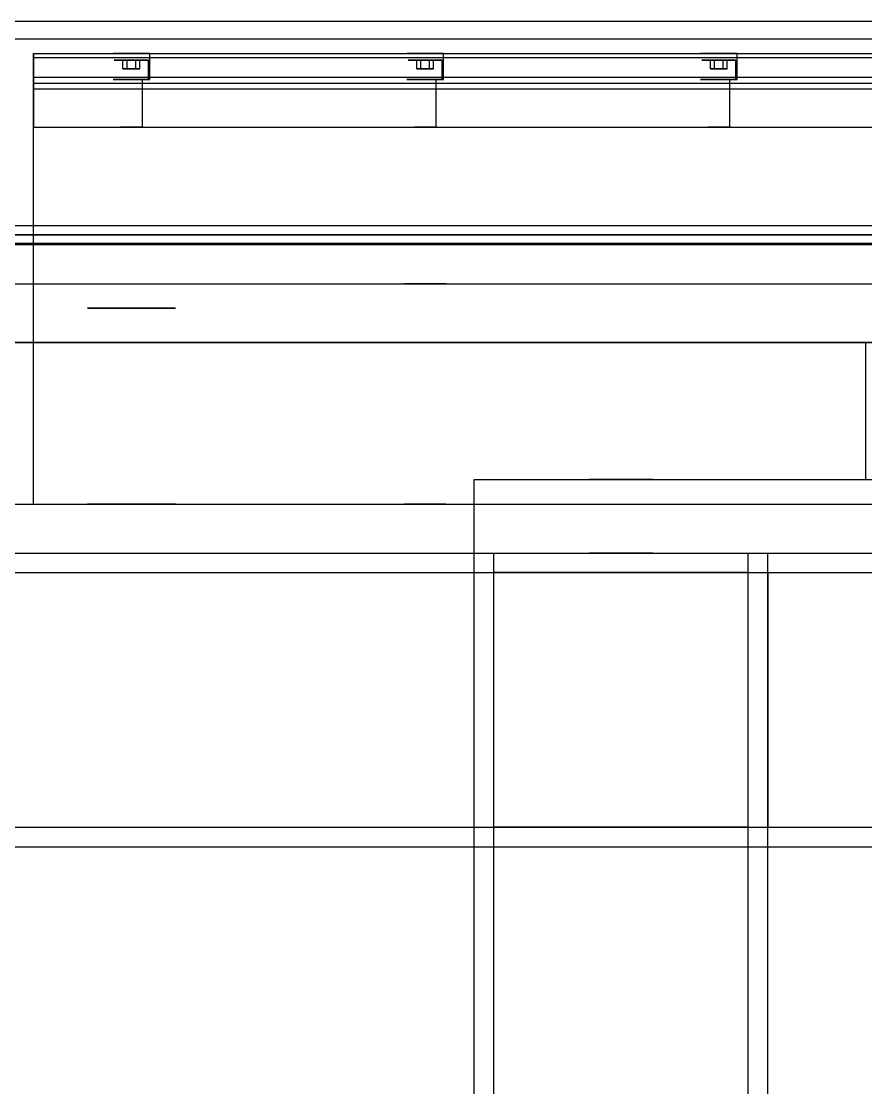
# Model space of a CAD drawing. Header units: millimetres. Extents: x -201 to 3037, y -406 to 3230.
# Drawn here: x 1977.5 to 2150, y 770.8 to 988.6 of the extents above; entities that cross this region are included whole.
import ezdxf

# ---------------------------------------------------------------- set-up
doc = ezdxf.new("R2010")
doc.units = ezdxf.units.MM
doc.layers.add('HIDDEN', color=8, linetype='Continuous')
doc.layers.add('VISIBLE', color=7, linetype='Continuous')

msp = doc.modelspace()

# ---------------------------------------------------------------- linework, layer by layer
at = {"layer": 'HIDDEN'}
for points in [[(1900, 988.6), (2480, 988.6)], [(1900, 985), (2480, 985)], [(1980, 981.2), (1980, 982)], [(1980, 982), (2440, 982)], [(1980, 977.2), (1980, 981.2)], [(1980, 981.2), (2440, 981.2)], [(2003.75, 982), (2003.66, 982), (2003.38, 982), (2002.93, 982), (2002.34, 982), (2001.63, 982), (2000.83, 982), (2000, 982), (1999.17, 982), (1998.37, 982), (1997.66, 982), (1997.07, 982), (1996.62, 982), (1996.34, 982), (1996.25, 982)], [(1996.25, 982), (1996.34, 982), (1996.62, 982), (1997.07, 982), (1997.66, 982), (1998.37, 982), (1999.17, 982), (2000, 982), (2000.83, 982), (2001.63, 982), (2002.34, 982), (2002.93, 982), (2003.38, 982), (2003.66, 982), (2003.75, 982)], [(2003.5, 980.7), (2003.41, 980.7), (2003.15, 980.7), (2002.74, 980.7), (2002.18, 980.7), (2001.52, 980.7), (2000.78, 980.7), (2000, 980.7), (1999.22, 980.7), (1998.48, 980.7), (1997.82, 980.7), (1997.26, 980.7), (1996.85, 980.7), (1996.59, 980.7), (1996.5, 980.7)], [(1996.5, 980.7), (1996.59, 980.7), (1996.85, 980.7), (1997.26, 980.7), (1997.82, 980.7), (1998.48, 980.7), (1999.22, 980.7), (2000, 980.7), (2000.78, 980.7), (2001.52, 980.7), (2002.18, 980.7), (2002.74, 980.7), (2003.15, 980.7), (2003.41, 980.7), (2003.5, 980.7)], [(1998.27, 980.7), (1999.13, 980.7)], [(1999.13, 980.7), (1998.27, 980.7)], [(1998.27, 978.9), (1998.27, 980.7)], [(1999.13, 980.7), (2000.87, 980.7)], [(2000.87, 980.7), (1999.13, 980.7)], [(1999.13, 978.9), (1999.13, 980.7)], [(1999.13, 978.9), (1999.13, 980.7)], [(2001.73, 980.7), (2000.87, 980.7)], [(2000.87, 980.7), (2001.73, 980.7)], [(2000.87, 978.9), (2000.87, 980.7)], [(2000.87, 978.9), (2000.87, 980.7)], [(2001.73, 978.9), (2001.73, 980.7)], [(2003.5, 976.7), (2003.5, 980.7)], [(2003.75, 976.7), (2003.75, 982)], [(2063.75, 982), (2063.66, 982), (2063.38, 982), (2062.93, 982), (2062.34, 982), (2061.63, 982), (2060.83, 982), (2060, 982), (2059.17, 982), (2058.37, 982), (2057.66, 982), (2057.07, 982), (2056.62, 982), (2056.34, 982), (2056.25, 982)], [(2056.25, 982), (2056.34, 982), (2056.62, 982), (2057.07, 982), (2057.66, 982), (2058.37, 982), (2059.17, 982), (2060, 982), (2060.83, 982), (2061.63, 982), (2062.34, 982), (2062.93, 982), (2063.38, 982), (2063.66, 982), (2063.75, 982)], [(2063.5, 980.7), (2063.41, 980.7), (2063.15, 980.7), (2062.74, 980.7), (2062.18, 980.7), (2061.52, 980.7), (2060.78, 980.7), (2060, 980.7), (2059.22, 980.7), (2058.48, 980.7), (2057.82, 980.7), (2057.26, 980.7), (2056.85, 980.7), (2056.59, 980.7), (2056.5, 980.7)], [(2056.5, 980.7), (2056.59, 980.7), (2056.85, 980.7), (2057.26, 980.7), (2057.82, 980.7), (2058.48, 980.7), (2059.22, 980.7), (2060, 980.7), (2060.78, 980.7), (2061.52, 980.7), (2062.18, 980.7), (2062.74, 980.7), (2063.15, 980.7), (2063.41, 980.7), (2063.5, 980.7)], [(2058.27, 980.7), (2059.13, 980.7)], [(2059.13, 980.7), (2058.27, 980.7)], [(2058.27, 978.9), (2058.27, 980.7)], [(2059.13, 980.7), (2060.87, 980.7)], [(2060.87, 980.7), (2059.13, 980.7)], [(2059.13, 978.9), (2059.13, 980.7)], [(2059.13, 978.9), (2059.13, 980.7)], [(2061.73, 980.7), (2060.87, 980.7)], [(2060.87, 980.7), (2061.73, 980.7)], [(2060.87, 978.9), (2060.87, 980.7)], [(2060.87, 978.9), (2060.87, 980.7)], [(2061.73, 978.9), (2061.73, 980.7)], [(2063.5, 976.7), (2063.5, 980.7)], [(2063.75, 976.7), (2063.75, 982)], [(2123.75, 982), (2123.66, 982), (2123.38, 982), (2122.93, 982), (2122.34, 982), (2121.63, 982), (2120.83, 982), (2120, 982), (2119.17, 982), (2118.37, 982), (2117.66, 982), (2117.07, 982), (2116.62, 982), (2116.34, 982), (2116.25, 982)], [(2116.25, 982), (2116.34, 982), (2116.62, 982), (2117.07, 982), (2117.66, 982), (2118.37, 982), (2119.17, 982), (2120, 982), (2120.83, 982), (2121.63, 982), (2122.34, 982), (2122.93, 982), (2123.38, 982), (2123.66, 982), (2123.75, 982)], [(2123.5, 980.7), (2123.41, 980.7), (2123.15, 980.7), (2122.74, 980.7), (2122.18, 980.7), (2121.52, 980.7), (2120.78, 980.7), (2120, 980.7), (2119.22, 980.7), (2118.48, 980.7), (2117.82, 980.7), (2117.26, 980.7), (2116.85, 980.7), (2116.59, 980.7), (2116.5, 980.7)], [(2116.5, 980.7), (2116.59, 980.7), (2116.85, 980.7), (2117.26, 980.7), (2117.82, 980.7), (2118.48, 980.7), (2119.22, 980.7), (2120, 980.7), (2120.78, 980.7), (2121.52, 980.7), (2122.18, 980.7), (2122.74, 980.7), (2123.15, 980.7), (2123.41, 980.7), (2123.5, 980.7)], [(2118.27, 980.7), (2119.13, 980.7)], [(2119.13, 980.7), (2118.27, 980.7)], [(2118.27, 978.9), (2118.27, 980.7)], [(2119.13, 980.7), (2120.87, 980.7)], [(2120.87, 980.7), (2119.13, 980.7)], [(2119.13, 978.9), (2119.13, 980.7)], [(2119.13, 978.9), (2119.13, 980.7)], [(2121.73, 980.7), (2120.87, 980.7)], [(2120.87, 980.7), (2121.73, 980.7)], [(2120.87, 978.9), (2120.87, 980.7)], [(2120.87, 978.9), (2120.87, 980.7)], [(2121.73, 978.9), (2121.73, 980.7)], [(2123.5, 976.7), (2123.5, 980.7)], [(2123.75, 976.7), (2123.75, 982)], [(1999.13, 978.9), (1998.27, 978.9)], [(1998.27, 978.9), (1999.13, 978.9)], [(2000.87, 978.9), (1999.13, 978.9)], [(1999.13, 978.9), (2000.87, 978.9)], [(2000.87, 978.9), (2001.73, 978.9)], [(2001.73, 978.9), (2000.87, 978.9)], [(2059.13, 978.9), (2058.27, 978.9)], [(2058.27, 978.9), (2059.13, 978.9)], [(2060.87, 978.9), (2059.13, 978.9)], [(2059.13, 978.9), (2060.87, 978.9)], [(2060.87, 978.9), (2061.73, 978.9)], [(2061.73, 978.9), (2060.87, 978.9)], [(2119.13, 978.9), (2118.27, 978.9)], [(2118.27, 978.9), (2119.13, 978.9)], [(2120.87, 978.9), (2119.13, 978.9)], [(2119.13, 978.9), (2120.87, 978.9)], [(2120.87, 978.9), (2121.73, 978.9)], [(2121.73, 978.9), (2120.87, 978.9)], [(1980, 976), (1980, 977.2)], [(1980, 977.2), (2440, 977.2)], [(1980, 974.8), (1980, 976)], [(1980, 976), (2440, 976)], [(2003.75, 976.7), (2003.66, 976.7), (2003.38, 976.7), (2002.93, 976.7), (2002.34, 976.7), (2001.63, 976.7), (2000.83, 976.7), (2000, 976.7), (1999.17, 976.7), (1998.37, 976.7), (1997.66, 976.7), (1997.07, 976.7), (1996.62, 976.7), (1996.34, 976.7), (1996.25, 976.7)], [(1996.25, 976.7), (1996.34, 976.7), (1996.62, 976.7), (1997.07, 976.7), (1997.66, 976.7), (1998.37, 976.7), (1999.17, 976.7), (2000, 976.7), (2000.83, 976.7), (2001.63, 976.7), (2002.34, 976.7), (2002.93, 976.7), (2003.38, 976.7), (2003.66, 976.7), (2003.75, 976.7)], [(2003.5, 976.7), (2003.41, 976.7), (2003.15, 976.7), (2002.74, 976.7), (2002.18, 976.7), (2001.52, 976.7), (2000.78, 976.7), (2000, 976.7), (1999.22, 976.7), (1998.48, 976.7), (1997.82, 976.7), (1997.26, 976.7), (1996.85, 976.7), (1996.59, 976.7), (1996.5, 976.7)], [(1996.5, 976.7), (1996.59, 976.7), (1996.85, 976.7), (1997.26, 976.7), (1997.82, 976.7), (1998.48, 976.7), (1999.22, 976.7), (2000, 976.7), (2000.78, 976.7), (2001.52, 976.7), (2002.18, 976.7), (2002.74, 976.7), (2003.15, 976.7), (2003.41, 976.7), (2003.5, 976.7)], [(2002.25, 976.7), (2002.19, 976.7), (2002.03, 976.7), (2001.76, 976.7), (2001.4, 976.7), (2000.98, 976.7), (2000.5, 976.7), (2000, 976.7), (1999.5, 976.7), (1999.02, 976.7), (1998.6, 976.7), (1998.24, 976.7), (1997.97, 976.7), (1997.81, 976.7), (1997.75, 976.7)], [(1997.75, 976.7), (1997.81, 976.7), (1997.97, 976.7), (1998.24, 976.7), (1998.6, 976.7), (1999.02, 976.7), (1999.5, 976.7), (2000, 976.7), (2000.5, 976.7), (2000.98, 976.7), (2001.4, 976.7), (2001.76, 976.7), (2002.03, 976.7), (2002.19, 976.7), (2002.25, 976.7)], [(2002.25, 967), (2002.25, 976.7)], [(2063.75, 976.7), (2063.66, 976.7), (2063.38, 976.7), (2062.93, 976.7), (2062.34, 976.7), (2061.63, 976.7), (2060.83, 976.7), (2060, 976.7), (2059.17, 976.7), (2058.37, 976.7), (2057.66, 976.7), (2057.07, 976.7), (2056.62, 976.7), (2056.34, 976.7), (2056.25, 976.7)], [(2056.25, 976.7), (2056.34, 976.7), (2056.62, 976.7), (2057.07, 976.7), (2057.66, 976.7), (2058.37, 976.7), (2059.17, 976.7), (2060, 976.7), (2060.83, 976.7), (2061.63, 976.7), (2062.34, 976.7), (2062.93, 976.7), (2063.38, 976.7), (2063.66, 976.7), (2063.75, 976.7)], [(2063.5, 976.7), (2063.41, 976.7), (2063.15, 976.7), (2062.74, 976.7), (2062.18, 976.7), (2061.52, 976.7), (2060.78, 976.7), (2060, 976.7), (2059.22, 976.7), (2058.48, 976.7), (2057.82, 976.7), (2057.26, 976.7), (2056.85, 976.7), (2056.59, 976.7), (2056.5, 976.7)], [(2056.5, 976.7), (2056.59, 976.7), (2056.85, 976.7), (2057.26, 976.7), (2057.82, 976.7), (2058.48, 976.7), (2059.22, 976.7), (2060, 976.7), (2060.78, 976.7), (2061.52, 976.7), (2062.18, 976.7), (2062.74, 976.7), (2063.15, 976.7), (2063.41, 976.7), (2063.5, 976.7)], [(2062.25, 976.7), (2062.19, 976.7), (2062.03, 976.7), (2061.76, 976.7), (2061.4, 976.7), (2060.98, 976.7), (2060.5, 976.7), (2060, 976.7), (2059.5, 976.7), (2059.02, 976.7), (2058.6, 976.7), (2058.24, 976.7), (2057.97, 976.7), (2057.81, 976.7), (2057.75, 976.7)], [(2057.75, 976.7), (2057.81, 976.7), (2057.97, 976.7), (2058.24, 976.7), (2058.6, 976.7), (2059.02, 976.7), (2059.5, 976.7), (2060, 976.7), (2060.5, 976.7), (2060.98, 976.7), (2061.4, 976.7), (2061.76, 976.7), (2062.03, 976.7), (2062.19, 976.7), (2062.25, 976.7)], [(2062.25, 967), (2062.25, 976.7)], [(2123.75, 976.7), (2123.66, 976.7), (2123.38, 976.7), (2122.93, 976.7), (2122.34, 976.7), (2121.63, 976.7), (2120.83, 976.7), (2120, 976.7), (2119.17, 976.7), (2118.37, 976.7), (2117.66, 976.7), (2117.07, 976.7), (2116.62, 976.7), (2116.34, 976.7), (2116.25, 976.7)], [(2116.25, 976.7), (2116.34, 976.7), (2116.62, 976.7), (2117.07, 976.7), (2117.66, 976.7), (2118.37, 976.7), (2119.17, 976.7), (2120, 976.7), (2120.83, 976.7), (2121.63, 976.7), (2122.34, 976.7), (2122.93, 976.7), (2123.38, 976.7), (2123.66, 976.7), (2123.75, 976.7)], [(2123.5, 976.7), (2123.41, 976.7), (2123.15, 976.7), (2122.74, 976.7), (2122.18, 976.7), (2121.52, 976.7), (2120.78, 976.7), (2120, 976.7), (2119.22, 976.7), (2118.48, 976.7), (2117.82, 976.7), (2117.26, 976.7), (2116.85, 976.7), (2116.59, 976.7), (2116.5, 976.7)], [(2116.5, 976.7), (2116.59, 976.7), (2116.85, 976.7), (2117.26, 976.7), (2117.82, 976.7), (2118.48, 976.7), (2119.22, 976.7), (2120, 976.7), (2120.78, 976.7), (2121.52, 976.7), (2122.18, 976.7), (2122.74, 976.7), (2123.15, 976.7), (2123.41, 976.7), (2123.5, 976.7)], [(2122.25, 976.7), (2122.19, 976.7), (2122.03, 976.7), (2121.76, 976.7), (2121.4, 976.7), (2120.98, 976.7), (2120.5, 976.7), (2120, 976.7), (2119.5, 976.7), (2119.02, 976.7), (2118.6, 976.7), (2118.24, 976.7), (2117.97, 976.7), (2117.81, 976.7), (2117.75, 976.7)], [(2117.75, 976.7), (2117.81, 976.7), (2117.97, 976.7), (2118.24, 976.7), (2118.6, 976.7), (2119.02, 976.7), (2119.5, 976.7), (2120, 976.7), (2120.5, 976.7), (2120.98, 976.7), (2121.4, 976.7), (2121.76, 976.7), (2122.03, 976.7), (2122.19, 976.7), (2122.25, 976.7)], [(2122.25, 967), (2122.25, 976.7)], [(1980, 967), (1980, 974.8)], [(1980, 974.8), (2440, 974.8)], [(1980, 890), (1980, 967)], [(1980, 967), (2440, 967)], [(1980, 967), (2440, 967)], [(1980, 967), (2440, 967)], [(2002.25, 967), (2002.19, 967), (2002.03, 967), (2001.76, 967), (2001.4, 967), (2000.98, 967), (2000.5, 967), (2000, 967), (1999.5, 967), (1999.02, 967), (1998.6, 967), (1998.24, 967), (1997.97, 967), (1997.81, 967), (1997.75, 967)], [(1997.75, 967), (1997.81, 967), (1997.97, 967), (1998.24, 967), (1998.6, 967), (1999.02, 967), (1999.5, 967), (2000, 967), (2000.5, 967), (2000.98, 967), (2001.4, 967), (2001.76, 967), (2002.03, 967), (2002.19, 967), (2002.25, 967)], [(2062.25, 967), (2062.19, 967), (2062.03, 967), (2061.76, 967), (2061.4, 967), (2060.98, 967), (2060.5, 967), (2060, 967), (2059.5, 967), (2059.02, 967), (2058.6, 967), (2058.24, 967), (2057.97, 967), (2057.81, 967), (2057.75, 967)], [(2057.75, 967), (2057.81, 967), (2057.97, 967), (2058.24, 967), (2058.6, 967), (2059.02, 967), (2059.5, 967), (2060, 967), (2060.5, 967), (2060.98, 967), (2061.4, 967), (2061.76, 967), (2062.03, 967), (2062.19, 967), (2062.25, 967)], [(2122.25, 967), (2122.19, 967), (2122.03, 967), (2121.76, 967), (2121.4, 967), (2120.98, 967), (2120.5, 967), (2120, 967), (2119.5, 967), (2119.02, 967), (2118.6, 967), (2118.24, 967), (2117.97, 967), (2117.81, 967), (2117.75, 967)], [(2117.75, 967), (2117.81, 967), (2117.97, 967), (2118.24, 967), (2118.6, 967), (2119.02, 967), (2119.5, 967), (2120, 967), (2120.5, 967), (2120.98, 967), (2121.4, 967), (2121.76, 967), (2122.03, 967), (2122.19, 967), (2122.25, 967)], [(2480, 946.8), (1900, 946.8)], [(2480, 946.8), (1980, 946.8)], [(2900, 945), (2887.46, 945), (2850.48, 945), (2790.92, 945), (2711.74, 945), (2616.94, 945), (2511.26, 945), (2400, 945), (2288.74, 945), (2183.06, 945), (2088.26, 945), (2009.08, 945), (1949.52, 945), (1912.54, 945), (1900, 945)], [(2480, 943.2), (1900, 943.2)], [(2480, 943.2), (1900, 943.2)], [(1920, 945), (2500, 945)], [(1920, 945), (2500, 945)], [(1980, 890), (1980, 945)], [(2150, 945), (2151.57, 945), (2156.27, 945), (2164.03, 945), (2174.76, 945), (2188.32, 945), (2204.54, 945), (2223.22, 945), (2244.13, 945), (2266.99, 945), (2291.53, 945), (2317.43, 945), (2344.37, 945), (2372.01, 945), (2400, 945)], [(2925, 943), (2911.84, 943), (2873.01, 943), (2810.46, 943), (2727.33, 943), (2627.79, 943), (2516.82, 943), (2400, 943), (2283.18, 943), (2172.21, 943), (2072.67, 943), (1989.54, 943), (1926.99, 943), (1888.16, 943), (1875, 943)], [(2900, 943), (2887.46, 943), (2850.48, 943), (2790.92, 943), (2711.74, 943), (2616.94, 943), (2511.26, 943), (2400, 943), (2288.74, 943), (2183.06, 943), (2088.26, 943), (2009.08, 943), (1949.52, 943), (1912.54, 943), (1900, 943)], [(1900, 943), (1903.14, 943), (1912.54, 943), (1928.06, 943), (1949.52, 943), (1976.64, 943), (2009.08, 943), (2046.45, 943), (2088.26, 943), (2133.98, 943), (2183.06, 943), (2234.86, 943), (2288.74, 943), (2344.02, 943), (2400, 943)], [(2098.56, 943), (2098.41, 943), (2097.97, 943), (2097.25, 943), (2096.3, 943), (2095.16, 943), (2093.9, 943), (2092.56, 943), (2091.23, 943), (2089.96, 943), (2088.82, 943), (2087.87, 943), (2087.16, 943), (2086.71, 943), (2086.56, 943)], [(2086.56, 943), (2086.6, 943), (2086.71, 943), (2086.9, 943), (2087.16, 943), (2087.48, 943), (2087.87, 943), (2088.32, 943), (2088.82, 943), (2089.37, 943), (2089.96, 943), (2090.58, 943), (2091.23, 943), (2091.89, 943), (2092.56, 943)], [(2092.56, 943), (2093.23, 943), (2093.9, 943), (2094.54, 943), (2095.16, 943), (2095.75, 943), (2096.3, 943), (2096.8, 943), (2097.25, 943), (2097.64, 943), (2097.97, 943), (2098.22, 943), (2098.41, 943), (2098.52, 943), (2098.56, 943)], [(2150, 943), (2151.57, 943), (2156.27, 943), (2164.03, 943), (2174.76, 943), (2188.32, 943), (2204.54, 943), (2223.22, 943), (2244.13, 943), (2266.99, 943), (2291.53, 943), (2317.43, 943), (2344.37, 943), (2372.01, 943), (2400, 943)], [(1910, 935), (2510, 935)], [(1910, 935), (2510, 935)], [(1920, 935), (2500, 935)], [(1920, 935), (2500, 935)], [(2064.25, 935), (2064.14, 935), (2063.83, 935), (2063.32, 935), (2062.65, 935), (2061.84, 935), (2060.95, 935), (2060, 935), (2059.05, 935), (2058.16, 935), (2057.35, 935), (2056.68, 935), (2056.17, 935), (2055.86, 935), (2055.75, 935)], [(2055.75, 935), (2055.78, 935), (2055.86, 935), (2055.99, 935), (2056.17, 935), (2056.4, 935), (2056.68, 935), (2056.99, 935), (2057.35, 935), (2057.74, 935), (2058.16, 935), (2058.6, 935), (2059.05, 935), (2059.52, 935), (2060, 935)], [(2060, 935), (2060.48, 935), (2060.95, 935), (2061.4, 935), (2061.84, 935), (2062.26, 935), (2062.65, 935), (2063.01, 935), (2063.32, 935), (2063.6, 935), (2063.83, 935), (2064.01, 935), (2064.14, 935), (2064.22, 935), (2064.25, 935)], [(2009, 930), (2008.77, 930), (2008.11, 930), (2007.04, 930), (2005.61, 930), (2003.9, 930), (2002, 930), (2000, 930), (1998, 930), (1996.1, 930), (1994.39, 930), (1992.96, 930), (1991.89, 930), (1991.23, 930), (1991, 930)], [(1991, 930), (1991.06, 930), (1991.23, 930), (1991.51, 930), (1991.89, 930), (1992.38, 930), (1992.96, 930), (1993.64, 930), (1994.39, 930), (1995.21, 930), (1996.1, 930), (1997.03, 930), (1998, 930), (1998.99, 930), (2000, 930)], [(2000, 930), (2001.01, 930), (2002, 930), (2002.97, 930), (2003.9, 930), (2004.79, 930), (2005.61, 930), (2006.36, 930), (2007.04, 930), (2007.62, 930), (2008.11, 930), (2008.49, 930), (2008.77, 930), (2008.94, 930), (2009, 930)], [(2925, 923), (2911.84, 923), (2873.01, 923), (2810.46, 923), (2727.33, 923), (2627.79, 923), (2516.82, 923), (2400, 923), (2283.18, 923), (2172.21, 923), (2072.67, 923), (1989.54, 923), (1926.99, 923), (1888.16, 923), (1875, 923)], [(2098.56, 923), (2098.41, 923), (2097.97, 923), (2097.25, 923), (2096.3, 923), (2095.16, 923), (2093.9, 923), (2092.56, 923), (2091.23, 923), (2089.96, 923), (2088.82, 923), (2087.87, 923), (2087.16, 923), (2086.71, 923), (2086.56, 923)], [(2086.56, 923), (2086.6, 923), (2086.71, 923), (2086.9, 923), (2087.16, 923), (2087.48, 923), (2087.87, 923), (2088.32, 923), (2088.82, 923), (2089.37, 923), (2089.96, 923), (2090.58, 923), (2091.23, 923), (2091.89, 923), (2092.56, 923)], [(2092.56, 923), (2093.23, 923), (2093.9, 923), (2094.54, 923), (2095.16, 923), (2095.75, 923), (2096.3, 923), (2096.8, 923), (2097.25, 923), (2097.64, 923), (2097.97, 923), (2098.22, 923), (2098.41, 923), (2098.52, 923), (2098.56, 923)], [(2150, 923), (2151.57, 923), (2156.27, 923), (2164.03, 923), (2174.76, 923), (2188.32, 923), (2204.54, 923), (2223.22, 923), (2244.13, 923), (2266.99, 923), (2291.53, 923), (2317.43, 923), (2344.37, 923), (2372.01, 923), (2400, 923)], [(2070, 880), (2070, 895)], [(2070, 895), (2730, 895)], [(2106.5, 895), (2106.34, 895), (2105.86, 895), (2105.08, 895), (2104.05, 895), (2102.82, 895), (2101.45, 895), (2100, 895), (2098.55, 895), (2097.18, 895), (2095.95, 895), (2094.92, 895), (2094.14, 895), (2093.66, 895), (2093.5, 895)], [(2093.5, 895), (2093.54, 895), (2093.66, 895), (2093.86, 895), (2094.14, 895), (2094.5, 895), (2094.92, 895), (2095.4, 895), (2095.95, 895), (2096.54, 895), (2097.18, 895), (2097.85, 895), (2098.55, 895), (2099.27, 895), (2100, 895)], [(2106.5, 895), (2106.34, 895), (2105.86, 895), (2105.08, 895), (2104.05, 895), (2102.82, 895), (2101.45, 895), (2100, 895), (2098.55, 895), (2097.18, 895), (2095.95, 895), (2094.92, 895), (2094.14, 895), (2093.66, 895), (2093.5, 895)], [(2093.5, 895), (2093.54, 895), (2093.66, 895), (2093.86, 895), (2094.14, 895), (2094.5, 895), (2094.92, 895), (2095.4, 895), (2095.95, 895), (2096.54, 895), (2097.18, 895), (2097.85, 895), (2098.55, 895), (2099.27, 895), (2100, 895)], [(2100, 895), (2100.73, 895), (2101.45, 895), (2102.15, 895), (2102.82, 895), (2103.46, 895), (2104.05, 895), (2104.6, 895), (2105.08, 895), (2105.5, 895), (2105.86, 895), (2106.14, 895), (2106.34, 895), (2106.46, 895), (2106.5, 895)], [(2100, 895), (2100.73, 895), (2101.45, 895), (2102.15, 895), (2102.82, 895), (2103.46, 895), (2104.05, 895), (2104.6, 895), (2105.08, 895), (2105.5, 895), (2105.86, 895), (2106.14, 895), (2106.34, 895), (2106.46, 895), (2106.5, 895)], [(2150, 895), (2151.57, 895), (2156.27, 895), (2164.03, 895), (2174.76, 895), (2188.32, 895), (2204.54, 895), (2223.22, 895), (2244.13, 895), (2266.99, 895), (2291.53, 895), (2317.43, 895), (2344.37, 895), (2372.01, 895), (2400, 895)], [(1800, 890), (2750, 890)], [(1910, 890), (2510, 890)], [(1910, 890), (2510, 890)], [(1980, 890), (2440, 890)], [(1980, 890), (2440, 890)], [(2009, 890), (2008.77, 890), (2008.11, 890), (2007.04, 890), (2005.61, 890), (2003.9, 890), (2002, 890), (2000, 890), (1998, 890), (1996.1, 890), (1994.39, 890), (1992.96, 890), (1991.89, 890), (1991.23, 890), (1991, 890)], [(1991, 890), (1991.06, 890), (1991.23, 890), (1991.51, 890), (1991.89, 890), (1992.38, 890), (1992.96, 890), (1993.64, 890), (1994.39, 890), (1995.21, 890), (1996.1, 890), (1997.03, 890), (1998, 890), (1998.99, 890), (2000, 890)], [(2000, 890), (2001.01, 890), (2002, 890), (2002.97, 890), (2003.9, 890), (2004.79, 890), (2005.61, 890), (2006.36, 890), (2007.04, 890), (2007.62, 890), (2008.11, 890), (2008.49, 890), (2008.77, 890), (2008.94, 890), (2009, 890)], [(2064.25, 890), (2064.14, 890), (2063.83, 890), (2063.32, 890), (2062.65, 890), (2061.84, 890), (2060.95, 890), (2060, 890), (2059.05, 890), (2058.16, 890), (2057.35, 890), (2056.68, 890), (2056.17, 890), (2055.86, 890), (2055.75, 890)], [(2055.75, 890), (2055.78, 890), (2055.86, 890), (2055.99, 890), (2056.17, 890), (2056.4, 890), (2056.68, 890), (2056.99, 890), (2057.35, 890), (2057.74, 890), (2058.16, 890), (2058.6, 890), (2059.05, 890), (2059.52, 890), (2060, 890)], [(2060, 890), (2060.48, 890), (2060.95, 890), (2061.4, 890), (2061.84, 890), (2062.26, 890), (2062.65, 890), (2063.01, 890), (2063.32, 890), (2063.6, 890), (2063.83, 890), (2064.01, 890), (2064.14, 890), (2064.22, 890), (2064.25, 890)], [(2070, 890), (2750, 890)], [(1800, 880), (2750, 880)], [(1800, 880), (2750, 880)], [(1860, 880), (2690, 880)], [(1860, 880), (2690, 880)], [(1860, 880), (2220, 880)], [(1860, 880), (2690, 880)], [(1860, 880), (2690, 880)], [(1860, 880), (2690, 880)], [(1860, 880), (2690, 880)], [(2070, 880), (2220, 880)], [(2070, 60), (2070, 880)], [(2070, 880), (2130, 880)], [(2070, 60), (2070, 880)], [(2070, 880), (2130, 880)], [(2070, 60), (2070, 880)], [(2070, 880), (2130, 880)], [(2070, 820), (2070, 880)], [(2070, 880), (2130, 880)], [(2070, 820), (2070, 880)], [(2070, 880), (2130, 880)], [(2070, 880), (2730, 880)], [(2074, 880), (2126, 880)], [(2074, 880), (2126, 880)], [(2074, 60), (2074, 880)], [(2074, 60), (2074, 880)], [(2074, 880), (2126, 880)], [(2074, 880), (2126, 880)], [(2074, 60), (2074, 880)], [(2074, 60), (2074, 880)], [(2106.5, 880), (2106.34, 880), (2105.86, 880), (2105.08, 880), (2104.05, 880), (2102.82, 880), (2101.45, 880), (2100, 880), (2098.55, 880), (2097.18, 880), (2095.95, 880), (2094.92, 880), (2094.14, 880), (2093.66, 880), (2093.5, 880)], [(2093.5, 880), (2093.54, 880), (2093.66, 880), (2093.86, 880), (2094.14, 880), (2094.5, 880), (2094.92, 880), (2095.4, 880), (2095.95, 880), (2096.54, 880), (2097.18, 880), (2097.85, 880), (2098.55, 880), (2099.27, 880), (2100, 880)], [(2106.5, 880), (2106.34, 880), (2105.86, 880), (2105.08, 880), (2104.05, 880), (2102.82, 880), (2101.45, 880), (2100, 880), (2098.55, 880), (2097.18, 880), (2095.95, 880), (2094.92, 880), (2094.14, 880), (2093.66, 880), (2093.5, 880)], [(2093.5, 880), (2093.54, 880), (2093.66, 880), (2093.86, 880), (2094.14, 880), (2094.5, 880), (2094.92, 880), (2095.4, 880), (2095.95, 880), (2096.54, 880), (2097.18, 880), (2097.85, 880), (2098.55, 880), (2099.27, 880), (2100, 880)], [(2100, 880), (2100.73, 880), (2101.45, 880), (2102.15, 880), (2102.82, 880), (2103.46, 880), (2104.05, 880), (2104.6, 880), (2105.08, 880), (2105.5, 880), (2105.86, 880), (2106.14, 880), (2106.34, 880), (2106.46, 880), (2106.5, 880)], [(2100, 880), (2100.73, 880), (2101.45, 880), (2102.15, 880), (2102.82, 880), (2103.46, 880), (2104.05, 880), (2104.6, 880), (2105.08, 880), (2105.5, 880), (2105.86, 880), (2106.14, 880), (2106.34, 880), (2106.46, 880), (2106.5, 880)], [(2126, 60), (2126, 880)], [(2126, 60), (2126, 880)], [(2126, 60), (2126, 880)], [(2126, 60), (2126, 880)], [(2130, 60), (2130, 880)], [(2130, 60), (2130, 880)], [(2130, 60), (2130, 880)], [(2130, 820), (2130, 880)], [(2130, 820), (2130, 880)], [(2130, 820), (2130, 880)], [(2130, 880), (2670, 880)], [(2130, 820), (2130, 880)], [(2130, 880), (2670, 880)], [(2130, 820), (2130, 880)], [(2130, 880), (2670, 880)], [(1860, 876), (2690, 876)], [(1860, 876), (2690, 876)], [(1860, 876), (2220, 876)], [(1860, 876), (2220, 876)], [(1860, 876), (2690, 876)], [(1860, 876), (2690, 876)], [(1860, 876), (2690, 876)], [(1860, 876), (2690, 876)], [(2126, 876), (2074, 876)], [(2074, 824), (2074, 876)], [(2126, 876), (2074, 876)], [(2074, 824), (2074, 876)], [(2126, 824), (2126, 876)], [(2126, 824), (2126, 876)], [(2130, 876), (2130, 824)], [(2130, 876), (2130, 824)], [(2130, 876), (2670, 876)], [(2130, 876), (2670, 876)], [(2130, 876), (2130, 824)], [(2130, 876), (2130, 824)], [(2130, 876), (2670, 876)], [(2130, 876), (2670, 876)], [(1860, 824), (2690, 824)], [(1860, 824), (2690, 824)], [(1860, 824), (2220, 824)], [(1860, 824), (2220, 824)], [(1860, 824), (2690, 824)], [(1860, 824), (2690, 824)], [(1860, 824), (2690, 824)], [(1860, 824), (2690, 824)], [(2126, 824), (2074, 824)], [(2126, 824), (2074, 824)], [(2130, 824), (2670, 824)], [(2130, 824), (2670, 824)], [(2130, 824), (2670, 824)], [(2130, 824), (2670, 824)], [(1860, 820), (2690, 820)], [(1860, 820), (2690, 820)], [(1860, 820), (2220, 820)], [(1860, 820), (2690, 820)], [(1860, 820), (2690, 820)], [(1860, 820), (2690, 820)], [(1860, 820), (2690, 820)], [(2070, 820), (2220, 820)], [(2070, 820), (2130, 820)], [(2070, 820), (2130, 820)], [(2130, 820), (2670, 820)], [(2130, 820), (2670, 820)], [(2130, 820), (2670, 820)]]:
    msp.add_lwpolyline(points, dxfattribs=at)
at = {"layer": 'VISIBLE'}
for points in [[(1900, 988.6), (2220, 988.6)], [(1910.92, 985), (2220, 985)], [(1980, 982), (1980, 981.2)], [(1980, 982), (2220, 982)], [(1980, 981.2), (1980, 977.2)], [(1980, 981.2), (2220, 981.2)], [(1980, 977.2), (1980, 976)], [(1980, 977.2), (2220, 977.2)], [(1980, 976), (1980, 974.8)], [(1980, 976), (2220, 976)], [(1980, 974.8), (2220, 974.8)], [(1980, 974.8), (1980, 967)], [(1980, 945), (1980, 967)], [(1980, 967), (2220, 967)], [(1980, 946.8), (1975, 946.8)], [(1900, 945), (1903.14, 945), (1912.54, 945), (1928.06, 945), (1949.52, 945), (1976.64, 945), (2009.08, 945), (2046.45, 945), (2088.26, 945), (2133.98, 945), (2183.06, 945), (2234.86, 945), (2288.74, 945), (2344.02, 945), (2400, 945)], [(1875, 943), (1878.3, 943), (1888.16, 943), (1904.46, 943), (1926.99, 943), (1955.47, 943), (1989.54, 943), (2028.77, 943), (2072.67, 943), (2120.68, 943), (2172.21, 943), (2226.6, 943), (2283.18, 943), (2341.22, 943), (2400, 943)], [(1875, 923), (1878.3, 923), (1888.16, 923), (1904.46, 923), (1926.99, 923), (1955.47, 923), (1989.54, 923), (2028.77, 923), (2072.67, 923), (2120.68, 923), (2172.21, 923), (2226.6, 923), (2283.18, 923), (2341.22, 923), (2400, 923)], [(2150, 895), (2150, 923)], [(2070, 880), (2070, 895)], [(2070, 895), (2395, 895)], [(1860, 890), (2070, 890)], [(1860, 880), (2070, 880)], [(2070, 759), (2070, 880)], [(2070, 880), (2130, 880)], [(2070, 880), (2380, 880)], [(2130, 90), (2130, 880)], [(2130, 820), (2130, 880)], [(2130, 880), (2380, 880)], [(1860, 820), (2070, 820)], [(2130, 820), (2670, 820)]]:
    msp.add_lwpolyline(points, dxfattribs=at)

doc.saveas('drawing.dxf')
